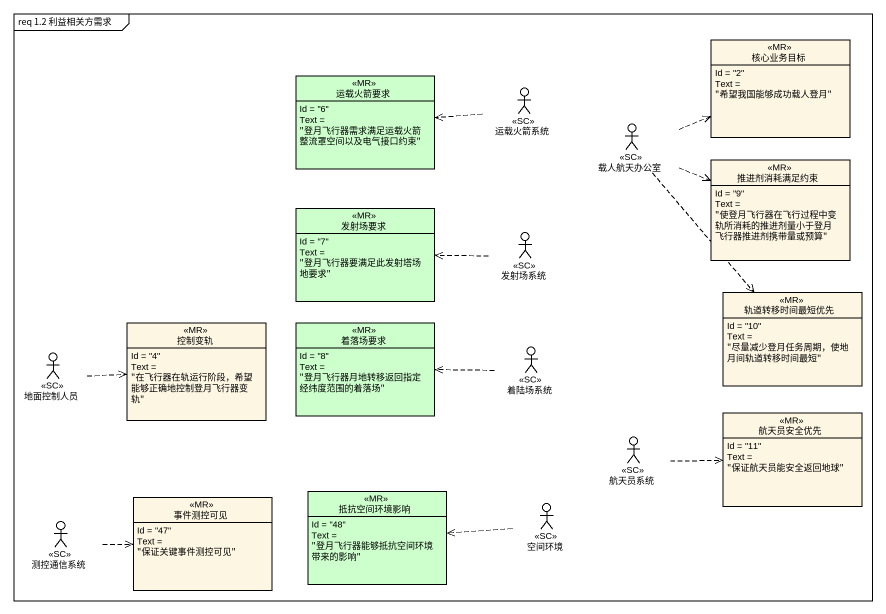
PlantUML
@startuml
mainframe req 1.2 利益相关方需求
allowmixing
hide circle
hide empty members
class 核心业务目标 <<MR>> {
  Id = "2"
  Text = "希望我国能够成功载人登月"
}
class 运载火箭要求 <<MR>> #CCFFCC {
  Id = "6"
  Text = "登月飞行器需求满足运载火箭整流罩空间以及电气接口约束"
}
actor 运载火箭系统 <<SC>>
actor 载人航天办公室 <<SC>>
class 推进剂消耗满足约束 <<MR>> {
  Id = "9"
  Text = "使登月飞行器在飞行过程中变轨所消耗的推进剂量小于登月飞行器推进剂携带量或预算"
}
class 发射场要求 <<MR>> #CCFFCC {
  Id = "7"
  Text = "登月飞行器要满足此发射塔场地要求"
}
actor 发射场系统 <<SC>>
class 轨道转移时间最短优先 <<MR>> {
  Id = "10"
  Text = "尽量减少登月任务周期，使地月间轨道转移时间最短"
}
actor 地面控制人员 <<SC>>
class 控制变轨 <<MR>> {
  Id = "4"
  Text = "在飞行器在轨运行阶段，希望能够正确地控制登月飞行器变轨"
}
class 着落场要求 <<MR>> #CCFFCC {
  Id = "8"
  Text = "登月飞行器月地转移返回指定经纬度范围的着落场"
}
actor 着陆场系统 <<SC>>
class 航天员安全优先 <<MR>> {
  Id = "11"
  Text = "保证航天员能安全返回地球"
}
actor 航天员系统 <<SC>>
class 事件测控可见 <<MR>> {
  Id = "47"
  Text = "保证关键事件测控可见"
}
class 抵抗空间环境影响 <<MR>> #CCFFCC {
  Id = "48"
  Text = "登月飞行器能够抵抗空间环境带来的影响"
}
actor 空间环境 <<SC>>
actor 测控通信系统 <<SC>>
运载火箭系统 .left.> 运载火箭要求
载人航天办公室 .right.> 核心业务目标
载人航天办公室 .right.> 推进剂消耗满足约束
载人航天办公室 ..> 轨道转移时间最短优先
发射场系统 .left.> 发射场要求
地面控制人员 .right.> 控制变轨
着陆场系统 .left.> 着落场要求
航天员系统 .right.> 航天员安全优先
空间环境 .left.> 抵抗空间环境影响
测控通信系统 .right.> 事件测控可见
@enduml
